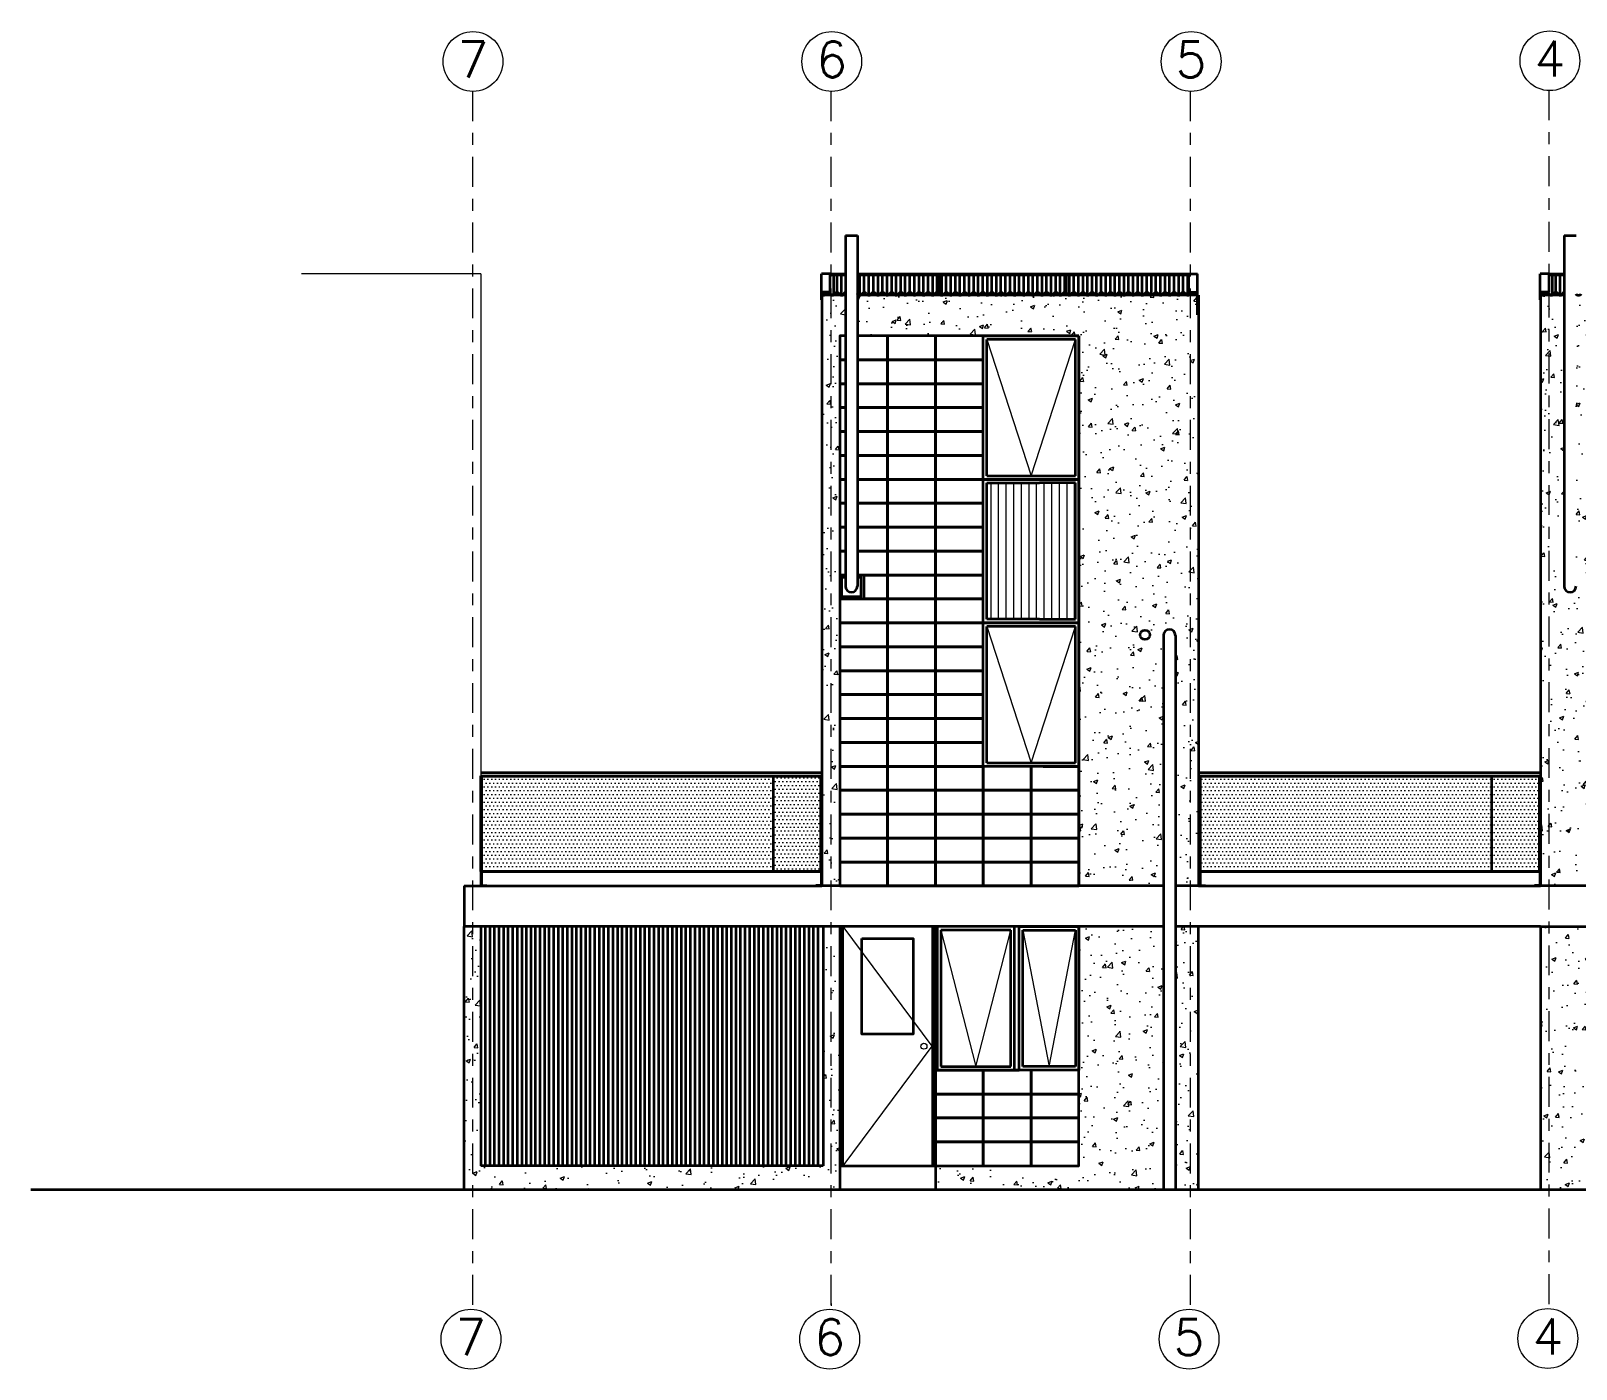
# Model space of a CAD drawing. Header units: metres. Extents: x -87 to 15, y -108 to -10.
# Drawn here: x -11.65 to 1.27, y -64.76 to -53.57 of the extents above; entities that cross this region are included whole.
import ezdxf

# ---------------------------------------------------------------- set-up
doc = ezdxf.new("R2010")
doc.units = ezdxf.units.M
doc.header["$LTSCALE"] = 5
doc.header["$MEASUREMENT"] = 0
doc.linetypes.add('CENTER', pattern=[2, 1.25, -0.25, 0.25, -0.25])
for name, color, linetype, lineweight in [('A-ANNO-SYMB', 3, 'Continuous', 18), ('A-ANNO-TEXT', 3, 'Continuous', 18), ('A-ELEV-MBE1', 7, 'Continuous', 35), ('A-ELEV-PATT', 8, 'Continuous', 18), ('A-SECT-MCUT', 7, 'Continuous', 35)]:
    doc.layers.add(name, color=color, linetype=linetype, lineweight=lineweight)
doc.styles.add('E-ROMANS', font='romans.shx', dxfattribs={"width": 0.8})
pattern_1 = [(360, (-23.307987, -115.03881), (0.015875, 0.03175), [0, -0.03175])]
pattern_2 = [(50, (-23.303, -126.51506), (0.3643693, -0.0318782), [0.0381, -0.4191]), (355, (-23.303, -126.51506), (-0.0704857, 0.3821133), [0.03048, -0.33528]), (100.451, (-23.27262, -126.5177), (0.293885, 0.3502334), [0.03238, -0.35618]), (46.1842, (-23.303, -126.41346), (0.542158, -0.0840847), [0.05715, -0.62865]), (96.6356, (-23.2578, -126.42047), (0.4748085, 0.494851), [0.04857, -0.53427]), (351.184, (-23.303, -126.41346), (0.4748092, 0.4948502), [0.04572, -0.50292]), (21, (-23.2522, -126.43886), (0.3032298, -0.204531), [0.0381, -0.4191]), (326, (-23.2522, -126.43886), (0.123604, 0.368376), [0.03048, -0.33528]), (71.4514, (-23.22692, -126.4559), (0.426833, 0.1638457), [0.03238, -0.35618]), (37.5, (-23.30299, -126.51506), (0.0061772, 0.16911008), [0, -0.331216, 0, -0.34036, 0, -0.33655]), (7.5, (-23.30299, -126.51506), (0.13363933, 0.20036115), [0, -0.194056, 0, -0.323596, 0, -0.12827]), (327.5, (-23.41627, -126.51506), (0.2711812, -0.0114575), [0, -0.127, 0, -0.39624, 0, -0.52578]), (317.5, (-23.46707, -126.51506), (0.29625836, 0.050853), [0, -0.1651, 0, -0.263144, 0, -0.37338])]

msp = doc.modelspace()

# ---------------------------------------------------------------- hatches: boundary and pattern name
at = {"layer": 'A-ELEV-PATT'}
h = msp.add_hatch(dxfattribs=at)
h.set_pattern_fill('AR-CONC', color=256, scale=0.002, angle=180, style=0)
h.set_pattern_definition(pattern_2)
h.paths.add_polyline_path([(-4.888, -56.518), (-4.888, -56.318), (-4.888, -56.118), (-4.841, -56.118), (-4.841, -55.778), (-5.038, -55.778), (-5.038, -55.794), (-5.038, -60.718), (-4.888, -60.718), (-4.888, -60.518), (-4.888, -60.318), (-4.888, -60.118), (-4.888, -59.918), (-4.888, -59.718), (-4.888, -59.518), (-4.888, -59.318), (-4.888, -59.118), (-4.888, -58.918), (-4.888, -58.718), (-4.888, -58.518), (-4.888, -58.318), (-4.888, -58.118), (-4.888, -57.918), (-4.888, -57.718), (-4.888, -57.518), (-4.888, -57.318), (-4.888, -57.118), (-4.888, -56.918), (-4.888, -56.718)])
h.paths.add_polyline_path([(-1.888, -55.919), (-1.888, -55.778), (-4.741, -55.778), (-4.741, -56.118), (-4.488, -56.118), (-4.088, -56.118), (-3.688, -56.118), (-3.188, -56.118), (-2.888, -56.118), (-2.888, -57.318), (-2.888, -58.568), (-2.888, -59.718), (-2.888, -59.918), (-2.888, -60.118), (-2.888, -60.318), (-2.888, -60.518), (-2.888, -60.718), (-2.181, -60.718), (-2.181, -58.573), (-2.081, -58.573), (-2.081, -60.718), (-1.888, -60.718)])
h.paths.add_polyline_path([(-2.296, -58.618, -1), (-2.376, -58.618, -1)], flags=16)
h = msp.add_hatch(dxfattribs=at)
h.set_pattern_fill('AR-CONC', color=256, scale=0.002, angle=180, style=0)
h.set_pattern_definition(pattern_2)
h.paths.add_polyline_path([(1.972, -57.268), (1.972, -56.318), (1.972, -56.318), (1.972, -56.118), (2.472, -56.118), (2.772, -56.118), (3.172, -56.118), (3.572, -56.118), (3.972, -56.118), (3.972, -56.318), (3.972, -60.518), (3.972, -60.518), (3.972, -60.718), (4.112, -60.718), (4.112, -59.798), (4.112, -55.919), (4.112, -55.778), (1.269, -55.778), (1.269, -58.262), (1.169, -58.262), (1.169, -55.778), (0.972, -55.778), (0.972, -55.794), (0.972, -60.718), (1.972, -60.718), (1.972, -60.518), (1.972, -60.318), (1.972, -60.118), (1.972, -59.918), (1.972, -59.718), (1.972, -58.568)])
h = msp.add_hatch(dxfattribs=at)
h.set_pattern_fill('ANSI31', color=256, scale=0.02, angle=405, style=0)
h.set_pattern_definition([(90, (-23.307987, -115.03881), (-0.0635, 4e-17), [])])
h.paths.add_polyline_path([(-3.658, -58.488), (-3.218, -58.488), (-2.918, -58.488), (-2.918, -57.348), (-3.218, -57.348), (-3.658, -57.348)])
h = msp.add_hatch(dxfattribs=at)
h.set_pattern_fill('DOTS', color=256, scale=0.02, angle=360, style=0)
h.set_pattern_definition(pattern_1)
h.paths.add_polyline_path([(-7.88, -60.595), (-5.443, -60.595), (-5.443, -59.801), (-7.88, -59.801)])
h = msp.add_hatch(dxfattribs=at)
h.set_pattern_fill('DOTS', color=256, scale=0.02, angle=360, style=0)
h.set_pattern_definition([(360, (-23.302308, -110.708945), (0.015875, 0.03175), [0, -0.03175])])
h.paths.add_polyline_path([(-5.443, -60.595), (-5.046, -60.595), (-5.046, -59.801), (-5.443, -59.801)])
h = msp.add_hatch(dxfattribs=at)
h.set_pattern_fill('DOTS', color=256, scale=0.02, angle=360, style=0)
h.set_pattern_definition(pattern_1)
h.paths.add_polyline_path([(-1.872, -60.595), (0.565, -60.595), (0.565, -59.801), (-1.872, -59.801)])
h = msp.add_hatch(dxfattribs=at)
h.set_pattern_fill('DOTS', color=256, scale=0.02, angle=360, style=0)
h.set_pattern_definition(pattern_1)
h.paths.add_polyline_path([(0.565, -60.595), (0.962, -60.595), (0.962, -59.801), (0.565, -59.801)])
h = msp.add_hatch(dxfattribs=at)
h.set_pattern_fill('AR-CONC', color=256, scale=0.002, angle=180, style=0)
h.set_pattern_definition(pattern_2)
h.paths.add_polyline_path([(-8.028, -63.258), (-4.888, -63.258), (-4.888, -61.058), (-4.937, -61.058), (-5.028, -61.058), (-5.028, -63.058), (-7.888, -63.058), (-7.888, -61.058), (-8.028, -61.058)])
h = msp.add_hatch(dxfattribs=at)
h.set_pattern_fill('AR-CONC', color=256, scale=0.002, angle=180, style=0)
h.set_pattern_definition([(50, (-23.303, -126.51506), (0.3643693, -0.0318782), [0.0381, -0.4191]), (355, (-23.303, -126.51506), (-0.0704857, 0.3821133), [0.03048, -0.33528]), (100.451, (-23.27262, -126.5177), (0.293885, 0.3502334), [0.03238, -0.35618]), (46.1842, (-23.303, -126.41346), (0.542158, -0.0840847), [0.05715, -0.62865]), (96.6356, (-23.2578, -126.42047), (0.4748085, 0.494851), [0.04857, -0.53427]), (351.184, (-23.303, -126.41346), (0.474809, 0.4948502), [0.04572, -0.50292]), (21, (-23.2522, -126.43886), (0.3032298, -0.204531), [0.0381, -0.4191]), (326, (-23.2522, -126.43886), (0.123604, 0.368376), [0.03048, -0.33528]), (71.4514, (-23.22692, -126.4559), (0.426833, 0.1638457), [0.03238, -0.35618]), (37.5, (-23.30299, -126.51506), (0.0061772, 0.16911008), [0, -0.331216, 0, -0.34036, 0, -0.33655]), (7.5, (-23.30299, -126.51506), (0.13363933, 0.20036115), [0, -0.194056, 0, -0.323596, 0, -0.12827]), (327.5, (-23.41627, -126.51506), (0.2711812, -0.0114575), [0, -0.127, 0, -0.39624, 0, -0.52578]), (317.5, (-23.46707, -126.51506), (0.2962584, 0.050853), [0, -0.1651, 0, -0.263144, 0, -0.37338])])
h.paths.add_polyline_path([(-4.088, -63.258), (-2.181, -63.258), (-2.181, -61.058), (-2.888, -61.058), (-2.888, -62.258), (-2.888, -62.458), (-2.888, -62.658), (-2.888, -62.858), (-2.888, -63.058), (-3.288, -63.058), (-3.688, -63.058), (-4.088, -63.058)])
h.paths.add_polyline_path([(-2.081, -63.258), (-1.888, -63.258), (-1.888, -61.058), (-2.081, -61.058)])
h = msp.add_hatch(dxfattribs=at)
h.set_pattern_fill('AR-CONC', color=256, scale=0.002, angle=360, style=0)
h.set_pattern_definition([(50, (-23.298, -115.0288), (0.3643693, -0.0318782), [0.0381, -0.4191]), (355, (-23.298, -115.0288), (-0.0704857, 0.3821133), [0.03048, -0.33528]), (100.451, (-23.26762, -115.03147), (0.293885, 0.3502334), [0.03238, -0.35618]), (46.1842, (-23.298, -114.9272), (0.542158, -0.0840847), [0.05715, -0.62865]), (96.6356, (-23.2528, -114.9342), (0.4748085, 0.494851), [0.04857, -0.53427]), (351.184, (-23.298, -114.9272), (0.474809, 0.49485), [0.04572, -0.50292]), (21, (-23.2472, -114.9526), (0.3032298, -0.204531), [0.0381, -0.4191]), (326, (-23.2472, -114.9526), (0.123604, 0.368376), [0.03048, -0.33528]), (71.4514, (-23.22192, -114.96965), (0.426833, 0.1638457), [0.03238, -0.35618]), (37.5, (-23.29799, -115.02881), (0.0061772, 0.16911008), [0, -0.331216, 0, -0.34036, 0, -0.33655]), (7.5, (-23.29799, -115.02881), (0.1336393, 0.20036115), [0, -0.194056, 0, -0.323596, 0, -0.12827]), (327.5, (-23.41127, -115.02881), (0.2711812, -0.0114575), [0, -0.127, 0, -0.39624, 0, -0.52578]), (317.5, (-23.46207, -115.0288), (0.2962584, 0.050853), [0, -0.1651, 0, -0.263144, 0, -0.37338])])
h.paths.add_polyline_path([(0.972, -63.258), (1.972, -63.258), (1.972, -61.058), (1.022, -61.058), (0.972, -61.058)])

# ---------------------------------------------------------------- linework, layer by layer
at = {"layer": 'A-ANNO-SYMB', "linetype": 'CENTER', "ltscale": 0.04}
for p, q in [((-7.958, -54.071), (-7.958, -64.258)), ((-4.963, -54.071), (-4.963, -64.258)), ((-1.958, -54.071), (-1.958, -64.258)), ((1.042, -54.065), (1.042, -64.258))]:
    msp.add_line(p, q, dxfattribs=at)
at = {"layer": 'A-ANNO-SYMB', "ltscale": 0.8}
for p, q in [((-7.888, -55.598), (-9.388, -55.598)), ((-7.888, -55.598), (-7.888, -60.718)), ((-3.658, -56.148), (-3.288, -57.288)), ((-3.288, -57.288), (-2.918, -56.148)), ((-3.658, -58.548), (-3.288, -59.688)), ((-3.288, -59.688), (-2.918, -58.548)), ((-4.044, -61.088), (-3.751, -62.228)), ((-3.751, -62.228), (-3.458, -61.088)), ((-3.358, -61.088), (-3.138, -62.228)), ((-3.138, -62.228), (-2.918, -61.088))]:
    msp.add_line(p, q, dxfattribs=at)
msp.add_lwpolyline([(-4.863, -61.058), (-4.119, -62.058), (-4.863, -63.058)], dxfattribs=at)
at = {"layer": 'A-ANNO-SYMB'}
for centre in [(-7.955, -53.823), (-4.955, -53.823), (-1.95, -53.823), (1.05, -53.817), (-7.972, -64.508), (-4.972, -64.508), (-1.967, -64.508), (1.033, -64.502)]:
    msp.add_circle(centre, 0.25, dxfattribs=at)
at = {"layer": 'A-ANNO-SYMB', "ltscale": 0.8}
msp.add_circle((-4.184, -62.058), 0.025, dxfattribs=at)
at = {"layer": 'A-ELEV-MBE1'}
for p, q in [((-4.841, -55.278), (-4.741, -55.278)), ((-4.841, -55.278), (-4.841, -58.212)), ((-4.741, -55.278), (-4.741, -58.212)), ((1.169, -55.278), (1.169, -58.212)), ((1.169, -55.278), (1.269, -55.278)), ((-4.967, -55.598), (-5.041, -55.598)), ((-5.041, -55.817), (-5.041, -55.598)), ((-4.977, -55.598), (-4.841, -55.598)), ((-4.967, -55.608), (-4.841, -55.608)), ((-4.967, -55.754), (-4.967, -55.608)), ((-4.939, -55.772), (-4.939, -55.608)), ((-4.911, -55.754), (-4.911, -55.608)), ((-4.873, -55.773), (-4.873, -55.608)), ((-4.741, -55.598), (-1.969, -55.598)), ((-4.741, -55.608), (-1.969, -55.608)), ((-4.721, -55.773), (-4.721, -55.608)), ((-4.683, -55.754), (-4.683, -55.608)), ((-4.644, -55.773), (-4.644, -55.608)), ((-4.606, -55.754), (-4.606, -55.608)), ((-4.568, -55.773), (-4.568, -55.608)), ((-4.53, -55.754), (-4.53, -55.608)), ((-4.492, -55.773), (-4.492, -55.608)), ((-4.454, -55.754), (-4.454, -55.608)), ((-4.416, -55.773), (-4.416, -55.608)), ((-4.378, -55.754), (-4.378, -55.608)), ((-4.34, -55.773), (-4.34, -55.608)), ((-4.302, -55.755), (-4.302, -55.608)), ((-4.263, -55.773), (-4.263, -55.608)), ((-4.225, -55.755), (-4.225, -55.608)), ((-4.187, -55.773), (-4.187, -55.608)), ((-4.149, -55.754), (-4.149, -55.608)), ((-4.111, -55.773), (-4.111, -55.608)), ((-4.073, -55.755), (-4.073, -55.608)), ((-4.058, -55.767), (-4.058, -55.608)), ((-4.035, -55.773), (-4.035, -55.608)), ((-4.035, -55.773), (-4.035, -55.638)), ((-3.997, -55.754), (-3.997, -55.608)), ((-3.997, -55.755), (-3.997, -55.625)), ((-3.959, -55.773), (-3.959, -55.608)), ((-3.959, -55.773), (-3.959, -55.625)), ((-3.921, -55.754), (-3.921, -55.608)), ((-3.883, -55.773), (-3.883, -55.608)), ((-3.844, -55.754), (-3.844, -55.608)), ((-3.806, -55.773), (-3.806, -55.608)), ((-3.768, -55.754), (-3.768, -55.608)), ((-3.73, -55.773), (-3.73, -55.608)), ((-3.692, -55.754), (-3.692, -55.608)), ((-3.654, -55.773), (-3.654, -55.608)), ((-3.616, -55.755), (-3.616, -55.608)), ((-3.578, -55.773), (-3.578, -55.608)), ((-3.54, -55.755), (-3.54, -55.608)), ((-3.502, -55.773), (-3.502, -55.608)), ((-3.463, -55.755), (-3.463, -55.608)), ((-3.425, -55.773), (-3.425, -55.608)), ((-3.387, -55.755), (-3.387, -55.608)), ((-3.349, -55.773), (-3.349, -55.608)), ((-3.311, -55.755), (-3.311, -55.608)), ((-3.273, -55.773), (-3.273, -55.608)), ((-3.235, -55.755), (-3.235, -55.608)), ((-3.197, -55.773), (-3.197, -55.608)), ((-3.159, -55.755), (-3.159, -55.608)), ((-3.121, -55.773), (-3.121, -55.608)), ((-3.082, -55.755), (-3.082, -55.608)), ((-3.044, -55.773), (-3.044, -55.608)), ((-3.006, -55.755), (-3.006, -55.608)), ((-2.991, -55.767), (-2.991, -55.608)), ((-2.968, -55.773), (-2.968, -55.608)), ((-2.968, -55.773), (-2.968, -55.638)), ((-2.93, -55.755), (-2.93, -55.608)), ((-2.892, -55.773), (-2.892, -55.608)), ((-2.854, -55.755), (-2.854, -55.608)), ((-2.816, -55.773), (-2.816, -55.608)), ((-2.778, -55.755), (-2.778, -55.608)), ((-2.74, -55.773), (-2.74, -55.608)), ((-2.701, -55.755), (-2.701, -55.608)), ((-2.663, -55.773), (-2.663, -55.608)), ((-2.625, -55.755), (-2.625, -55.608)), ((-2.587, -55.773), (-2.587, -55.608)), ((-2.549, -55.755), (-2.549, -55.608)), ((-2.511, -55.773), (-2.511, -55.608)), ((-2.473, -55.755), (-2.473, -55.608)), ((-2.435, -55.773), (-2.435, -55.608)), ((-2.397, -55.755), (-2.397, -55.608)), ((-2.359, -55.773), (-2.359, -55.608)), ((-2.32, -55.755), (-2.32, -55.608)), ((-2.282, -55.773), (-2.282, -55.608)), ((-2.244, -55.755), (-2.244, -55.608)), ((-2.206, -55.773), (-2.206, -55.608)), ((-2.168, -55.755), (-2.168, -55.608)), ((-2.13, -55.773), (-2.13, -55.608)), ((-2.092, -55.755), (-2.092, -55.608)), ((-2.054, -55.773), (-2.054, -55.608)), ((-2.016, -55.755), (-2.016, -55.608)), ((-1.978, -55.773), (-1.978, -55.608)), ((-1.969, -55.598), (-1.896, -55.598)), ((-1.969, -55.754), (-1.969, -55.608)), ((-1.896, -55.942), (-1.896, -55.598)), ((1.043, -55.598), (0.969, -55.598)), ((0.969, -55.817), (0.969, -55.598)), ((1.033, -55.598), (1.169, -55.598)), ((1.043, -55.608), (1.169, -55.608)), ((1.043, -55.754), (1.043, -55.608)), ((1.071, -55.772), (1.071, -55.608)), ((1.099, -55.754), (1.099, -55.608)), ((1.137, -55.773), (1.137, -55.608)), ((-4.967, -55.752), (-5.041, -55.752)), ((-5.038, -55.754), (-5.038, -55.817)), ((-4.977, -55.754), (-5.038, -55.754)), ((-4.841, -55.778), (-5.038, -55.778)), ((-4.841, -55.778), (-5.038, -55.778)), ((-5.015, -55.77), (-5.015, -55.754)), ((-4.977, -55.754), (-4.967, -55.754)), ((-1.888, -55.778), (-4.741, -55.778)), ((-1.888, -55.778), (-4.741, -55.778)), ((-1.898, -55.778), (-4.741, -55.778)), ((-1.898, -55.778), (-4.741, -55.778)), ((-4.054, -55.763), (-4.058, -55.767)), ((-3.94, -55.764), (-3.936, -55.767)), ((-2.987, -55.763), (-2.991, -55.767)), ((-2.949, -55.764), (-2.945, -55.767)), ((-1.969, -55.752), (-1.896, -55.752)), ((-1.969, -55.754), (-1.898, -55.754)), ((-1.901, -55.773), (-1.901, -55.754)), ((-1.898, -55.942), (-1.898, -55.744)), ((1.043, -55.752), (0.969, -55.752)), ((0.972, -55.754), (0.972, -55.817)), ((1.033, -55.754), (0.972, -55.754)), ((1.169, -55.778), (0.972, -55.778)), ((1.169, -55.778), (0.972, -55.778)), ((0.995, -55.77), (0.995, -55.754)), ((1.033, -55.754), (1.043, -55.754)), ((-5.038, -55.817), (-5.041, -55.817)), ((-1.896, -55.942), (-1.898, -55.942)), ((0.972, -55.817), (0.969, -55.817)), ((-4.841, -56.118), (-4.888, -56.118)), ((-4.841, -56.118), (-4.888, -56.118)), ((-2.888, -56.118), (-4.741, -56.118)), ((-3.688, -57.318), (-3.688, -56.118)), ((-3.188, -56.118), (-3.688, -56.118)), ((-3.688, -56.118), (-3.188, -56.118)), ((-2.918, -56.148), (-3.658, -56.148)), ((-3.658, -57.288), (-3.658, -56.148)), ((-3.188, -56.118), (-2.888, -56.118)), ((-2.888, -56.118), (-3.188, -56.118)), ((-2.918, -57.288), (-2.918, -56.148)), ((-2.888, -56.118), (-2.888, -60.718)), ((-2.888, -57.318), (-2.888, -56.118)), ((-4.888, -56.318), (-4.888, -60.718)), ((-4.841, -56.318), (-4.888, -56.318)), ((-4.841, -56.318), (-4.888, -56.318)), ((-3.688, -57.348), (-3.688, -56.318)), ((-3.688, -57.318), (-3.188, -57.318)), ((-3.188, -57.318), (-3.688, -57.318)), ((-3.188, -57.318), (-3.688, -57.318)), ((-3.688, -58.568), (-3.688, -57.348)), ((-3.658, -57.288), (-2.918, -57.288)), ((-3.658, -57.288), (-2.918, -57.288)), ((-3.658, -58.488), (-3.658, -57.348)), ((-3.658, -57.348), (-3.218, -57.348)), ((-2.918, -57.348), (-3.218, -57.348)), ((-2.888, -57.318), (-3.188, -57.318)), ((-3.188, -57.318), (-2.888, -57.318)), ((-3.188, -57.318), (-2.888, -57.318)), ((-2.918, -58.488), (-2.918, -57.348)), ((-2.888, -58.568), (-2.888, -57.318)), ((-3.688, -58.518), (-3.188, -58.518)), ((-3.188, -58.518), (-3.688, -58.518)), ((-3.218, -58.488), (-3.658, -58.488)), ((-3.218, -58.488), (-2.918, -58.488)), ((-2.888, -58.518), (-3.188, -58.518)), ((-3.188, -58.518), (-2.888, -58.518)), ((-3.688, -59.718), (-3.688, -58.568)), ((-3.658, -59.688), (-3.658, -58.548)), ((-2.918, -58.548), (-3.658, -58.548)), ((-2.918, -59.688), (-2.918, -58.548)), ((-2.888, -59.718), (-2.888, -58.568)), ((-2.181, -58.623), (-2.181, -63.258)), ((-2.081, -58.623), (-2.081, -63.258)), ((-3.658, -59.688), (-2.918, -59.688)), ((-7.888, -59.768), (-5.038, -59.768)), ((-7.888, -59.798), (-5.038, -59.798)), ((-7.888, -60.598), (-7.888, -59.798)), ((-7.883, -60.598), (-7.883, -59.798)), ((-7.88, -59.801), (-5.046, -59.801)), ((-7.88, -60.595), (-7.88, -59.801)), ((-5.443, -60.595), (-5.443, -59.801)), ((-5.046, -60.595), (-5.046, -59.801)), ((-5.043, -60.598), (-5.043, -59.798)), ((-3.188, -59.718), (-3.688, -59.718)), ((-3.188, -59.718), (-2.888, -59.718)), ((-1.888, -59.768), (0.972, -59.768)), ((-1.88, -59.798), (0.97, -59.798)), ((-1.88, -59.798), (-1.88, -60.718)), ((-1.88, -60.598), (-1.88, -59.798)), ((-1.875, -60.598), (-1.875, -59.798)), ((-1.872, -60.595), (-1.872, -59.801)), ((-1.872, -59.801), (0.962, -59.801)), ((0.565, -60.595), (0.565, -59.801)), ((0.962, -60.595), (0.962, -59.801)), ((0.965, -60.598), (0.965, -59.798)), ((0.97, -59.798), (0.97, -60.718)), ((-7.88, -60.595), (-5.046, -60.595)), ((-1.872, -60.595), (0.962, -60.595)), ((-8.028, -60.718), (-5.038, -60.718)), ((-7.888, -60.598), (-7.888, -60.718)), ((-7.883, -60.598), (-5.043, -60.598)), ((-7.883, -60.598), (-7.883, -60.713)), ((-7.883, -60.713), (-7.838, -60.713)), ((-7.838, -60.713), (-7.838, -60.718)), ((-5.043, -60.713), (-5.088, -60.713)), ((-5.088, -60.713), (-5.088, -60.718)), ((-5.043, -60.598), (-5.043, -60.713)), ((-1.888, -60.718), (0.972, -60.718)), ((-1.88, -60.598), (-1.88, -60.718)), ((-1.875, -60.598), (-1.875, -60.713)), ((-1.875, -60.598), (0.965, -60.598)), ((-1.875, -60.713), (-1.83, -60.713)), ((-1.83, -60.713), (-1.83, -60.718)), ((0.965, -60.713), (0.92, -60.713)), ((0.92, -60.713), (0.92, -60.718)), ((0.965, -60.598), (0.965, -60.713)), ((0.97, -60.598), (0.97, -60.718)), ((-2.181, -61.058), (-8.028, -61.058)), ((-7.888, -61.058), (-7.888, -63.058)), ((-7.85, -63.058), (-7.85, -61.058)), ((-7.812, -63.058), (-7.812, -61.058)), ((-7.774, -63.058), (-7.774, -61.058)), ((-7.736, -63.058), (-7.736, -61.058)), ((-7.698, -63.058), (-7.698, -61.058)), ((-7.66, -63.058), (-7.66, -61.058)), ((-7.622, -63.058), (-7.622, -61.058)), ((-7.584, -63.058), (-7.584, -61.058)), ((-7.545, -63.058), (-7.545, -61.058)), ((-7.507, -63.058), (-7.507, -61.058)), ((-7.469, -63.058), (-7.469, -61.058)), ((-7.431, -63.058), (-7.431, -61.058)), ((-7.393, -63.058), (-7.393, -61.058)), ((-7.355, -63.058), (-7.355, -61.058)), ((-7.317, -63.058), (-7.317, -61.058)), ((-7.279, -63.058), (-7.279, -61.058)), ((-7.241, -63.058), (-7.241, -61.058)), ((-7.203, -63.058), (-7.203, -61.058)), ((-7.164, -63.058), (-7.164, -61.058)), ((-7.126, -63.058), (-7.126, -61.058)), ((-7.088, -63.058), (-7.088, -61.058)), ((-7.05, -63.058), (-7.05, -61.058)), ((-7.012, -63.058), (-7.012, -61.058)), ((-6.974, -63.058), (-6.974, -61.058)), ((-6.974, -63.058), (-6.974, -61.058)), ((-6.936, -63.058), (-6.936, -61.058)), ((-6.936, -63.058), (-6.936, -61.058)), ((-6.898, -63.058), (-6.898, -61.058)), ((-6.898, -63.058), (-6.898, -61.058)), ((-6.86, -63.058), (-6.86, -61.058)), ((-6.86, -63.058), (-6.86, -61.058)), ((-6.822, -63.058), (-6.822, -61.058)), ((-6.822, -63.058), (-6.822, -61.058)), ((-6.783, -63.058), (-6.783, -61.058)), ((-6.783, -63.058), (-6.783, -61.058)), ((-6.745, -63.058), (-6.745, -61.058)), ((-6.707, -63.058), (-6.707, -61.058)), ((-6.669, -63.058), (-6.669, -61.058)), ((-6.631, -63.058), (-6.631, -61.058)), ((-6.593, -63.058), (-6.593, -61.058)), ((-6.555, -63.058), (-6.555, -61.058)), ((-6.517, -63.058), (-6.517, -61.058)), ((-6.479, -63.058), (-6.479, -61.058)), ((-6.441, -63.058), (-6.441, -61.058)), ((-6.402, -63.058), (-6.402, -61.058)), ((-6.364, -63.058), (-6.364, -61.058)), ((-6.326, -63.058), (-6.326, -61.058)), ((-6.288, -63.058), (-6.288, -61.058)), ((-6.25, -63.058), (-6.25, -61.058)), ((-6.212, -63.058), (-6.212, -61.058)), ((-6.174, -63.058), (-6.174, -61.058)), ((-6.136, -63.058), (-6.136, -61.058)), ((-6.136, -63.058), (-6.136, -61.058)), ((-6.098, -63.058), (-6.098, -61.058)), ((-6.098, -63.058), (-6.098, -61.058)), ((-6.059, -63.058), (-6.059, -61.058)), ((-6.059, -63.058), (-6.059, -61.058)), ((-6.021, -63.058), (-6.021, -61.058)), ((-6.021, -63.058), (-6.021, -61.058)), ((-5.983, -63.058), (-5.983, -61.058)), ((-5.983, -63.058), (-5.983, -61.058)), ((-5.945, -63.058), (-5.945, -61.058)), ((-5.945, -63.058), (-5.945, -61.058)), ((-5.907, -63.058), (-5.907, -61.058)), ((-5.907, -63.058), (-5.907, -61.058)), ((-5.869, -63.058), (-5.869, -61.058)), ((-5.869, -63.058), (-5.869, -61.058)), ((-5.831, -63.058), (-5.831, -61.058)), ((-5.793, -63.058), (-5.793, -61.058)), ((-5.755, -63.058), (-5.755, -61.058)), ((-5.717, -63.058), (-5.717, -61.058)), ((-5.678, -63.058), (-5.678, -61.058)), ((-5.64, -63.058), (-5.64, -61.058)), ((-5.602, -63.058), (-5.602, -61.058)), ((-5.564, -63.058), (-5.564, -61.058)), ((-5.526, -63.058), (-5.526, -61.058)), ((-5.488, -63.058), (-5.488, -61.058)), ((-5.45, -63.058), (-5.45, -61.058)), ((-5.412, -63.058), (-5.412, -61.058)), ((-5.374, -63.058), (-5.374, -61.058)), ((-5.336, -63.058), (-5.336, -61.058)), ((-5.297, -63.058), (-5.297, -61.058)), ((-5.259, -63.058), (-5.259, -61.058)), ((-5.221, -63.058), (-5.221, -61.058)), ((-5.183, -63.058), (-5.183, -61.058)), ((-5.145, -63.058), (-5.145, -61.058)), ((-5.107, -63.058), (-5.107, -61.058)), ((-5.069, -63.058), (-5.069, -61.058)), ((-5.028, -61.058), (-5.028, -63.058)), ((-4.888, -61.058), (-4.888, -63.258)), ((-4.863, -63.058), (-4.863, -61.058)), ((-4.113, -61.058), (-4.113, -63.058)), ((-4.088, -63.058), (-4.088, -61.058)), ((-4.074, -61.058), (-4.074, -62.258)), ((-3.428, -61.058), (-4.074, -61.058)), ((-4.044, -61.088), (-4.044, -62.228)), ((-3.458, -61.088), (-4.044, -61.088)), ((-3.458, -62.228), (-3.458, -61.088)), ((-3.428, -62.258), (-3.428, -61.058)), ((-3.388, -62.258), (-3.388, -61.058)), ((-3.388, -61.058), (-2.888, -61.058)), ((-3.358, -62.228), (-3.358, -61.088)), ((-3.358, -61.088), (-2.918, -61.088)), ((-2.918, -61.088), (-2.918, -62.228)), ((-2.888, -63.058), (-2.888, -61.058)), ((-2.888, -61.058), (-2.888, -62.258)), ((-1.888, -61.058), (-2.081, -61.058)), ((0.085, -61.058), (-1.888, -61.058)), ((0.972, -61.058), (-1.888, -61.058)), ((-4.074, -62.258), (-3.428, -62.258)), ((-4.044, -62.228), (-3.458, -62.228)), ((-3.478, -62.258), (-3.388, -62.258)), ((-2.888, -62.258), (-3.388, -62.258)), ((-2.918, -62.228), (-3.358, -62.228)), ((-5.028, -63.058), (-7.888, -63.058)), ((-4.888, -63.058), (-4.088, -63.058)), ((-4.088, -63.058), (-2.888, -63.058)), ((-4.088, -63.058), (-4.088, -63.258)), ((-4.963, -64.218), (-4.953, -64.218))]:
    msp.add_line(p, q, dxfattribs=at)
for points in [[(-4.841, -56.118), (-4.888, -56.118), (-4.888, -56.318), (-4.841, -56.318)], [(-4.741, -56.318), (-4.488, -56.318), (-4.488, -56.118), (-4.741, -56.118)], [(-4.841, -56.318), (-4.888, -56.318), (-4.888, -56.518), (-4.841, -56.518)], [(-4.741, -56.518), (-4.488, -56.518), (-4.488, -56.318), (-4.741, -56.318)], [(-4.841, -56.518), (-4.888, -56.518), (-4.888, -56.718), (-4.841, -56.718)], [(-4.741, -56.718), (-4.488, -56.718), (-4.488, -56.518), (-4.741, -56.518)], [(-4.841, -56.718), (-4.888, -56.718), (-4.888, -56.918), (-4.841, -56.918)], [(-4.741, -56.918), (-4.488, -56.918), (-4.488, -56.718), (-4.741, -56.718)], [(-4.841, -56.918), (-4.888, -56.918), (-4.888, -57.118), (-4.841, -57.118)], [(-4.741, -57.118), (-4.488, -57.118), (-4.488, -56.918), (-4.741, -56.918)], [(-4.841, -57.118), (-4.888, -57.118), (-4.888, -57.318), (-4.841, -57.318)], [(-4.741, -57.318), (-4.488, -57.318), (-4.488, -57.118), (-4.741, -57.118)], [(-4.841, -57.318), (-4.888, -57.318), (-4.888, -57.518), (-4.841, -57.518)], [(-4.741, -57.518), (-4.488, -57.518), (-4.488, -57.318), (-4.741, -57.318)], [(-4.841, -57.518), (-4.888, -57.518), (-4.888, -57.718), (-4.841, -57.718)], [(-4.741, -57.718), (-4.488, -57.718), (-4.488, -57.518), (-4.741, -57.518)], [(-4.841, -57.718), (-4.888, -57.718), (-4.888, -57.918), (-4.841, -57.918)], [(-4.741, -57.918), (-4.488, -57.918), (-4.488, -57.718), (-4.741, -57.718)], [(-4.841, -57.918), (-4.888, -57.918), (-4.888, -58.118), (-4.841, -58.118)], [(-4.741, -58.118), (-4.488, -58.118), (-4.488, -57.918), (-4.741, -57.918)], [(-4.841, -58.118), (-4.888, -58.118), (-4.888, -58.318), (-4.488, -58.318), (-4.488, -58.118), (-4.741, -58.118)], [(-4.841, -58.138), (-4.873, -58.138), (-4.873, -58.298), (-4.708, -58.298), (-4.708, -58.138), (-4.741, -58.138)], [(-2.181, -60.718), (-5.038, -60.718)], [(-1.888, -60.718), (-2.081, -60.718)], [(3.809, -60.718), (0.972, -60.718)], [(0.972, -61.058), (1.972, -61.058)]]:
    msp.add_lwpolyline(points, dxfattribs=at)
for points in [[(-4.088, -56.118), (-4.488, -56.118), (-4.488, -56.318), (-4.088, -56.318)], [(-3.688, -56.118), (-4.088, -56.118), (-4.088, -56.318), (-3.688, -56.318)], [(-4.088, -56.318), (-4.488, -56.318), (-4.488, -56.518), (-4.088, -56.518)], [(-3.688, -56.318), (-4.088, -56.318), (-4.088, -56.518), (-3.688, -56.518)], [(-4.088, -56.518), (-4.488, -56.518), (-4.488, -56.718), (-4.088, -56.718)], [(-3.688, -56.518), (-4.088, -56.518), (-4.088, -56.718), (-3.688, -56.718)], [(-4.088, -56.718), (-4.488, -56.718), (-4.488, -56.918), (-4.088, -56.918)], [(-3.688, -56.718), (-4.088, -56.718), (-4.088, -56.918), (-3.688, -56.918)], [(-4.088, -56.918), (-4.488, -56.918), (-4.488, -57.118), (-4.088, -57.118)], [(-3.688, -56.918), (-4.088, -56.918), (-4.088, -57.118), (-3.688, -57.118)], [(-4.088, -57.118), (-4.488, -57.118), (-4.488, -57.318), (-4.088, -57.318)], [(-3.688, -57.118), (-4.088, -57.118), (-4.088, -57.318), (-3.688, -57.318)], [(-4.088, -57.318), (-4.488, -57.318), (-4.488, -57.518), (-4.088, -57.518)], [(-3.688, -57.318), (-4.088, -57.318), (-4.088, -57.518), (-3.688, -57.518)], [(-4.088, -57.518), (-4.488, -57.518), (-4.488, -57.718), (-4.088, -57.718)], [(-3.688, -57.518), (-4.088, -57.518), (-4.088, -57.718), (-3.688, -57.718)], [(-4.088, -57.718), (-4.488, -57.718), (-4.488, -57.918), (-4.088, -57.918)], [(-3.688, -57.718), (-4.088, -57.718), (-4.088, -57.918), (-3.688, -57.918)], [(-4.088, -57.918), (-4.488, -57.918), (-4.488, -58.118), (-4.088, -58.118)], [(-3.688, -57.918), (-4.088, -57.918), (-4.088, -58.118), (-3.688, -58.118)], [(-4.688, -58.318), (-4.488, -58.318), (-4.488, -58.118), (-4.688, -58.118)], [(-4.088, -58.118), (-4.488, -58.118), (-4.488, -58.318), (-4.088, -58.318)], [(-3.688, -58.118), (-4.088, -58.118), (-4.088, -58.318), (-3.688, -58.318)], [(-4.488, -58.318), (-4.888, -58.318), (-4.888, -58.518), (-4.488, -58.518)], [(-4.088, -58.318), (-4.488, -58.318), (-4.488, -58.518), (-4.088, -58.518)], [(-3.688, -58.318), (-4.088, -58.318), (-4.088, -58.518), (-3.688, -58.518)], [(-4.488, -58.518), (-4.888, -58.518), (-4.888, -58.718), (-4.488, -58.718)], [(-4.088, -58.518), (-4.488, -58.518), (-4.488, -58.718), (-4.088, -58.718)], [(-3.688, -58.518), (-4.088, -58.518), (-4.088, -58.718), (-3.688, -58.718)], [(-4.488, -58.718), (-4.888, -58.718), (-4.888, -58.918), (-4.488, -58.918)], [(-4.088, -58.718), (-4.488, -58.718), (-4.488, -58.918), (-4.088, -58.918)], [(-3.688, -58.718), (-4.088, -58.718), (-4.088, -58.918), (-3.688, -58.918)], [(-4.488, -58.918), (-4.888, -58.918), (-4.888, -59.118), (-4.488, -59.118)], [(-4.088, -58.918), (-4.488, -58.918), (-4.488, -59.118), (-4.088, -59.118)], [(-3.688, -58.918), (-4.088, -58.918), (-4.088, -59.118), (-3.688, -59.118)], [(-4.488, -59.118), (-4.888, -59.118), (-4.888, -59.318), (-4.488, -59.318)], [(-4.088, -59.118), (-4.488, -59.118), (-4.488, -59.318), (-4.088, -59.318)], [(-3.688, -59.118), (-4.088, -59.118), (-4.088, -59.318), (-3.688, -59.318)], [(-4.488, -59.318), (-4.888, -59.318), (-4.888, -59.518), (-4.488, -59.518)], [(-4.088, -59.318), (-4.488, -59.318), (-4.488, -59.518), (-4.088, -59.518)], [(-3.688, -59.318), (-4.088, -59.318), (-4.088, -59.518), (-3.688, -59.518)], [(-4.488, -59.518), (-4.888, -59.518), (-4.888, -59.718), (-4.488, -59.718)], [(-4.088, -59.518), (-4.488, -59.518), (-4.488, -59.718), (-4.088, -59.718)], [(-3.688, -59.518), (-4.088, -59.518), (-4.088, -59.718), (-3.688, -59.718)], [(-4.488, -59.718), (-4.888, -59.718), (-4.888, -59.918), (-4.488, -59.918)], [(-4.088, -59.718), (-4.488, -59.718), (-4.488, -59.918), (-4.088, -59.918)], [(-3.688, -59.718), (-4.088, -59.718), (-4.088, -59.918), (-3.688, -59.918)], [(-3.288, -59.718), (-3.688, -59.718), (-3.688, -59.918), (-3.288, -59.918)], [(-2.888, -59.718), (-3.288, -59.718), (-3.288, -59.918), (-2.888, -59.918)], [(-4.488, -59.918), (-4.888, -59.918), (-4.888, -60.118), (-4.488, -60.118)], [(-4.088, -59.918), (-4.488, -59.918), (-4.488, -60.118), (-4.088, -60.118)], [(-3.688, -59.918), (-4.088, -59.918), (-4.088, -60.118), (-3.688, -60.118)], [(-3.288, -59.918), (-3.688, -59.918), (-3.688, -60.118), (-3.288, -60.118)], [(-2.888, -59.918), (-3.288, -59.918), (-3.288, -60.118), (-2.888, -60.118)], [(-4.488, -60.118), (-4.888, -60.118), (-4.888, -60.318), (-4.488, -60.318)], [(-4.088, -60.118), (-4.488, -60.118), (-4.488, -60.318), (-4.088, -60.318)], [(-3.688, -60.118), (-4.088, -60.118), (-4.088, -60.318), (-3.688, -60.318)], [(-3.288, -60.118), (-3.688, -60.118), (-3.688, -60.318), (-3.288, -60.318)], [(-2.888, -60.118), (-3.288, -60.118), (-3.288, -60.318), (-2.888, -60.318)], [(-4.488, -60.318), (-4.888, -60.318), (-4.888, -60.518), (-4.488, -60.518)], [(-4.088, -60.318), (-4.488, -60.318), (-4.488, -60.518), (-4.088, -60.518)], [(-3.688, -60.318), (-4.088, -60.318), (-4.088, -60.518), (-3.688, -60.518)], [(-3.288, -60.318), (-3.688, -60.318), (-3.688, -60.518), (-3.288, -60.518)], [(-2.888, -60.318), (-3.288, -60.318), (-3.288, -60.518), (-2.888, -60.518)], [(-4.488, -60.518), (-4.888, -60.518), (-4.888, -60.718), (-4.488, -60.718)], [(-4.088, -60.518), (-4.488, -60.518), (-4.488, -60.718), (-4.088, -60.718)], [(-3.688, -60.518), (-4.088, -60.518), (-4.088, -60.718), (-3.688, -60.718)], [(-3.288, -60.518), (-3.688, -60.518), (-3.688, -60.718), (-3.288, -60.718)], [(-2.888, -60.518), (-3.288, -60.518), (-3.288, -60.718), (-2.888, -60.718)], [(-4.703, -61.158), (-4.273, -61.158), (-4.273, -61.958), (-4.703, -61.958)], [(-3.688, -62.258), (-4.088, -62.258), (-4.088, -62.458), (-3.688, -62.458)], [(-3.288, -62.258), (-3.688, -62.258), (-3.688, -62.458), (-3.288, -62.458)], [(-2.888, -62.258), (-3.288, -62.258), (-3.288, -62.458), (-2.888, -62.458)], [(-3.688, -62.458), (-4.088, -62.458), (-4.088, -62.658), (-3.688, -62.658)], [(-3.288, -62.458), (-3.688, -62.458), (-3.688, -62.658), (-3.288, -62.658)], [(-2.888, -62.458), (-3.288, -62.458), (-3.288, -62.658), (-2.888, -62.658)], [(-3.688, -62.658), (-4.088, -62.658), (-4.088, -62.858), (-3.688, -62.858)], [(-3.288, -62.658), (-3.688, -62.658), (-3.688, -62.858), (-3.288, -62.858)], [(-2.888, -62.658), (-3.288, -62.658), (-3.288, -62.858), (-2.888, -62.858)], [(-3.688, -62.858), (-4.088, -62.858), (-4.088, -63.058), (-3.688, -63.058)], [(-3.288, -62.858), (-3.688, -62.858), (-3.688, -63.058), (-3.288, -63.058)], [(-2.888, -62.858), (-3.288, -62.858), (-3.288, -63.058), (-2.888, -63.058)]]:
    msp.add_lwpolyline(points, close=True, dxfattribs=at)
msp.add_circle((-2.336, -58.618), 0.04, dxfattribs=at)
for centre, radius, start, end in [((-5.025, -55.748), 0.0247, 238.4197, 320.5681), ((-5.025, -55.748), 0.0297, 244.1884, 320.5681), ((-4.987, -55.779), 0.0247, 39.4162, 140.5681), ((-4.987, -55.779), 0.0197, 39.4162, 140.5681), ((-4.949, -55.748), 0.0297, 219.4162, 320.5681), ((-4.949, -55.748), 0.0247, 219.4162, 320.5681), ((-4.911, -55.779), 0.0247, 39.4162, 140.5681), ((-4.911, -55.779), 0.0197, 39.4162, 140.5681), ((-4.873, -55.748), 0.0297, 219.4162, 320.5681), ((-4.873, -55.748), 0.0247, 219.4162, 320.5681), ((-4.835, -55.779), 0.0247, 104.2165, 140.5681), ((-4.835, -55.779), 0.0197, 107.9412, 140.5681), ((-4.721, -55.748), 0.0297, 219.4162, 320.5681), ((-4.759, -55.779), 0.0247, 39.4162, 43.9876), ((-4.721, -55.748), 0.0247, 219.4162, 320.5681), ((-4.683, -55.779), 0.0247, 39.4162, 140.5681), ((-4.683, -55.779), 0.0197, 39.4162, 140.5681), ((-4.644, -55.748), 0.0297, 219.4162, 320.5681), ((-4.644, -55.748), 0.0247, 219.4162, 320.5681), ((-4.606, -55.779), 0.0247, 39.4162, 140.5681), ((-4.606, -55.779), 0.0197, 39.4162, 140.5681), ((-4.568, -55.748), 0.0297, 219.4162, 320.5681), ((-4.568, -55.748), 0.0247, 219.4162, 320.5681), ((-4.53, -55.779), 0.0247, 39.4162, 140.5681), ((-4.53, -55.779), 0.0197, 39.4162, 140.5681), ((-4.492, -55.748), 0.0297, 219.4162, 320.5681), ((-4.492, -55.748), 0.0247, 219.4162, 320.5681), ((-4.454, -55.779), 0.0247, 39.4162, 140.5681), ((-4.454, -55.779), 0.0197, 39.4162, 140.5681), ((-4.416, -55.748), 0.0297, 219.4162, 320.5681), ((-4.416, -55.748), 0.0247, 219.4162, 320.5681), ((-4.378, -55.779), 0.0247, 39.4162, 140.5681), ((-4.378, -55.779), 0.0197, 39.4162, 140.5681), ((-4.34, -55.748), 0.0297, 219.4162, 320.5681), ((-4.34, -55.748), 0.0247, 219.4162, 320.5681), ((-4.302, -55.779), 0.0247, 39.4162, 140.5681), ((-4.302, -55.779), 0.0197, 39.4162, 140.5681), ((-4.263, -55.748), 0.0297, 219.4162, 320.5681), ((-4.263, -55.748), 0.0247, 219.4162, 320.5681), ((-4.225, -55.779), 0.0247, 39.4162, 140.5681), ((-4.225, -55.779), 0.0197, 39.4162, 140.5681), ((-4.187, -55.748), 0.0297, 219.4162, 320.5681), ((-4.187, -55.748), 0.0247, 219.4162, 320.5681), ((-4.149, -55.779), 0.0247, 39.4162, 140.5681), ((-4.149, -55.779), 0.0197, 39.4162, 140.5681), ((-4.111, -55.748), 0.0297, 219.4162, 320.5681), ((-4.111, -55.748), 0.0247, 219.4162, 320.5681), ((-4.073, -55.779), 0.0247, 39.4162, 140.5681), ((-4.073, -55.779), 0.0197, 39.4162, 140.5681), ((-4.035, -55.748), 0.0297, 219.4162, 320.5681), ((-4.035, -55.748), 0.0297, 219.4162, 320.5681), ((-4.035, -55.748), 0.0247, 219.4162, 320.5681), ((-4.035, -55.748), 0.0247, 219.4162, 320.5681), ((-3.997, -55.779), 0.0247, 39.4162, 140.5681), ((-3.997, -55.779), 0.0247, 39.4162, 140.5681), ((-3.997, -55.779), 0.0197, 39.4162, 140.5681), ((-3.997, -55.779), 0.0197, 39.4162, 140.5681), ((-3.959, -55.748), 0.0297, 219.4162, 320.5681), ((-3.959, -55.748), 0.0297, 219.4162, 320.5681), ((-3.959, -55.748), 0.0247, 219.4162, 320.5681), ((-3.959, -55.748), 0.0247, 219.4162, 320.5681), ((-3.921, -55.779), 0.0247, 39.4162, 140.5681), ((-3.921, -55.779), 0.0197, 39.4162, 140.5681), ((-3.883, -55.748), 0.0297, 219.4162, 320.5681), ((-3.883, -55.748), 0.0247, 219.4162, 320.5681), ((-3.844, -55.779), 0.0247, 39.4162, 140.5681), ((-3.844, -55.779), 0.0197, 39.4162, 140.5681), ((-3.806, -55.748), 0.0297, 219.4162, 320.5681), ((-3.806, -55.748), 0.0247, 219.4162, 320.5681), ((-3.768, -55.779), 0.0247, 39.4162, 140.5681), ((-3.768, -55.779), 0.0197, 39.4162, 140.5681), ((-3.73, -55.748), 0.0297, 219.4162, 320.5681), ((-3.73, -55.748), 0.0247, 219.4162, 320.5681), ((-3.692, -55.779), 0.0247, 39.4162, 140.5681), ((-3.692, -55.779), 0.0197, 39.4162, 140.5681), ((-3.654, -55.748), 0.0297, 219.4162, 320.5681), ((-3.654, -55.748), 0.0247, 219.4162, 320.5681), ((-3.616, -55.779), 0.0247, 39.4162, 140.5681), ((-3.616, -55.779), 0.0197, 39.4162, 140.5681), ((-3.578, -55.748), 0.0297, 219.4162, 320.5681), ((-3.578, -55.748), 0.0247, 219.4162, 320.5681), ((-3.54, -55.779), 0.0247, 39.4162, 140.5681), ((-3.54, -55.779), 0.0197, 39.4162, 140.5681), ((-3.502, -55.748), 0.0297, 219.4162, 320.5681), ((-3.502, -55.748), 0.0247, 219.4162, 320.5681), ((-3.463, -55.779), 0.0247, 39.4162, 140.5681), ((-3.463, -55.779), 0.0197, 39.4162, 140.5681), ((-3.425, -55.748), 0.0297, 219.4162, 320.5681), ((-3.425, -55.748), 0.0247, 219.4162, 320.5681), ((-3.387, -55.779), 0.0247, 39.4162, 140.5681), ((-3.387, -55.779), 0.0197, 39.4162, 140.5681), ((-3.349, -55.748), 0.0297, 219.4162, 320.5681), ((-3.349, -55.748), 0.0247, 219.4162, 320.5681), ((-3.311, -55.779), 0.0247, 39.4162, 140.5681), ((-3.311, -55.779), 0.0197, 39.4162, 140.5681), ((-3.273, -55.748), 0.0297, 219.4162, 320.5681), ((-3.273, -55.748), 0.0247, 219.4162, 320.5681), ((-3.235, -55.779), 0.0247, 39.4162, 140.5681), ((-3.235, -55.779), 0.0197, 39.4162, 140.5681), ((-3.197, -55.748), 0.0297, 219.4162, 320.5681), ((-3.197, -55.748), 0.0247, 219.4162, 320.5681), ((-3.159, -55.779), 0.0247, 39.4162, 140.5681), ((-3.159, -55.779), 0.0197, 39.4162, 140.5681), ((-3.121, -55.748), 0.0297, 219.4162, 320.5681), ((-3.121, -55.748), 0.0247, 219.4162, 320.5681), ((-3.082, -55.779), 0.0247, 39.4162, 140.5681), ((-3.082, -55.779), 0.0197, 39.4162, 140.5681), ((-3.044, -55.748), 0.0297, 219.4162, 320.5681), ((-3.044, -55.748), 0.0247, 219.4162, 320.5681), ((-3.006, -55.779), 0.0247, 39.4162, 140.5681), ((-3.006, -55.779), 0.0197, 39.4162, 140.5681), ((-2.968, -55.748), 0.0297, 219.4162, 320.5681), ((-2.968, -55.748), 0.0297, 219.4162, 320.5681), ((-2.968, -55.748), 0.0247, 219.4162, 320.5681), ((-2.968, -55.748), 0.0247, 219.4162, 320.5681), ((-2.93, -55.779), 0.0247, 39.4162, 140.5681), ((-2.93, -55.779), 0.0197, 39.4162, 140.5681), ((-2.892, -55.748), 0.0297, 219.4162, 320.5681), ((-2.892, -55.748), 0.0247, 219.4162, 320.5681), ((-2.854, -55.779), 0.0247, 39.4162, 140.5681), ((-2.854, -55.779), 0.0197, 39.4162, 140.5681), ((-2.816, -55.748), 0.0297, 219.4162, 320.5681), ((-2.816, -55.748), 0.0247, 219.4162, 320.5681), ((-2.778, -55.779), 0.0247, 39.4162, 140.5681), ((-2.778, -55.779), 0.0197, 39.4162, 140.5681), ((-2.74, -55.748), 0.0297, 219.4162, 320.5681), ((-2.74, -55.748), 0.0247, 219.4162, 320.5681), ((-2.701, -55.779), 0.0247, 39.4162, 140.5681), ((-2.701, -55.779), 0.0197, 39.4162, 140.5681), ((-2.663, -55.748), 0.0297, 219.4162, 320.5681), ((-2.663, -55.748), 0.0247, 219.4162, 320.5681), ((-2.625, -55.779), 0.0247, 39.4162, 140.5681), ((-2.625, -55.779), 0.0197, 39.4162, 140.5681), ((-2.587, -55.748), 0.0297, 219.4162, 320.5681), ((-2.587, -55.748), 0.0247, 219.4162, 320.5681), ((-2.549, -55.779), 0.0247, 39.4162, 140.5681), ((-2.549, -55.779), 0.0197, 39.4162, 140.5681), ((-2.511, -55.748), 0.0297, 219.4162, 320.5681), ((-2.511, -55.748), 0.0247, 219.4162, 320.5681), ((-2.473, -55.779), 0.0247, 39.4162, 140.5681), ((-2.473, -55.779), 0.0197, 39.4162, 140.5681), ((-2.435, -55.748), 0.0297, 219.4162, 320.5681), ((-2.435, -55.748), 0.0247, 219.4162, 320.5681), ((-2.397, -55.779), 0.0247, 39.4162, 140.5681), ((-2.397, -55.779), 0.0197, 39.4162, 140.5681), ((-2.359, -55.748), 0.0297, 219.4162, 320.5681), ((-2.359, -55.748), 0.0247, 219.4162, 320.5681), ((-2.32, -55.779), 0.0247, 39.4162, 140.5681), ((-2.32, -55.779), 0.0197, 39.4162, 140.5681), ((-2.282, -55.748), 0.0297, 219.4162, 320.5681), ((-2.282, -55.748), 0.0247, 219.4162, 320.5681), ((-2.244, -55.779), 0.0247, 39.4162, 140.5681), ((-2.244, -55.779), 0.0197, 39.4162, 140.5681), ((-2.206, -55.748), 0.0297, 219.4162, 320.5681), ((-2.206, -55.748), 0.0247, 219.4162, 320.5681), ((-2.168, -55.779), 0.0247, 39.4162, 140.5681), ((-2.168, -55.779), 0.0197, 39.4162, 140.5681), ((-2.13, -55.748), 0.0297, 219.4162, 320.5681), ((-2.13, -55.748), 0.0247, 219.4162, 320.5681), ((-2.092, -55.779), 0.0247, 39.4162, 140.5681), ((-2.092, -55.779), 0.0197, 39.4162, 140.5681), ((-2.054, -55.748), 0.0297, 219.4162, 320.5681), ((-2.054, -55.748), 0.0247, 219.4162, 320.5681), ((-2.016, -55.779), 0.0247, 39.4162, 140.5681), ((-2.016, -55.779), 0.0197, 39.4162, 140.5681), ((-1.978, -55.748), 0.0297, 219.4162, 320.5681), ((-1.978, -55.748), 0.0247, 219.4162, 320.5681), ((-1.939, -55.779), 0.0247, 39.4162, 140.5681), ((-1.939, -55.779), 0.0197, 39.4162, 140.5681), ((-1.901, -55.748), 0.0297, 219.4162, 275.6111), ((-1.901, -55.748), 0.0247, 219.4162, 276.7536), ((0.985, -55.748), 0.0247, 238.4197, 320.5681), ((0.985, -55.748), 0.0297, 244.1884, 320.5681), ((1.023, -55.779), 0.0247, 39.4162, 140.5681), ((1.023, -55.779), 0.0197, 39.4162, 140.5681), ((1.061, -55.748), 0.0297, 219.4162, 320.5681), ((1.061, -55.748), 0.0247, 219.4162, 320.5681), ((1.099, -55.779), 0.0247, 39.4162, 140.5681), ((1.099, -55.779), 0.0197, 39.4162, 140.5681), ((1.137, -55.748), 0.0297, 219.4162, 320.5681), ((1.137, -55.748), 0.0247, 219.4162, 320.5681), ((1.175, -55.779), 0.0247, 104.2165, 140.5681), ((1.175, -55.779), 0.0197, 107.9412, 140.5681), ((1.289, -55.748), 0.0297, 219.4162, 320.5681), ((-4.791, -58.212), 0.05, 180, 360), ((1.219, -58.212), 0.05, 180, 360), ((-2.131, -58.623), 0.05, 0, 180)]:
    msp.add_arc(centre, radius, start, end, dxfattribs=at)
at = {"layer": 'A-SECT-MCUT'}
for p, q in [((-5.038, -55.778), (-5.038, -60.718)), ((-4.841, -55.778), (-5.038, -55.778)), ((-4.841, -55.778), (-5.038, -55.778)), ((-1.888, -55.778), (-1.888, -60.718)), ((0.972, -55.778), (0.972, -60.718)), ((1.169, -55.778), (0.972, -55.778)), ((1.169, -55.778), (0.972, -55.778)), ((-8.028, -60.718), (-8.028, -61.058)), ((-8.028, -63.258), (-8.028, -61.058)), ((-4.888, -61.058), (-4.888, -63.058)), ((-1.888, -63.258), (-1.888, -61.058)), ((0.972, -61.058), (0.972, -63.258)), ((-8.028, -63.258), (-11.651, -63.258)), ((-8.028, -63.258), (-11.651, -63.258)), ((15.023, -63.258), (-11.651, -63.258)), ((15.023, -63.258), (-11.651, -63.258))]:
    msp.add_line(p, q, dxfattribs=at)

# ---------------------------------------------------------------- texts
at = {"layer": 'A-ANNO-TEXT', "style": 'E-ROMANS'}
for s, p in [('7', (-8.084, -53.956)), ('6', (-5.084, -53.956)), ('5', (-2.079, -53.956)), ('4', (0.921, -53.95)), ('7', (-8.101, -64.641)), ('6', (-5.101, -64.641)), ('5', (-2.096, -64.641)), ('4', (0.904, -64.635))]:
    msp.add_text(s, height=0.3, dxfattribs=at).set_placement(p)

doc.saveas('drawing.dxf')
